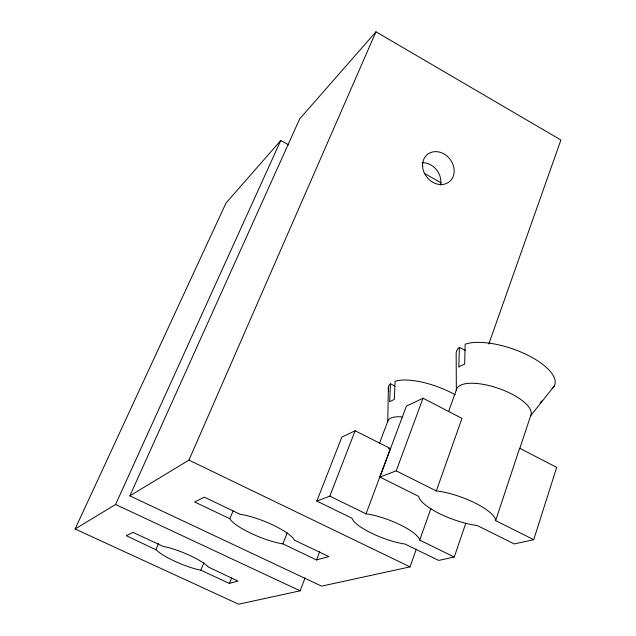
<?xml version="1.0" encoding="UTF-8"?>
<svg xmlns="http://www.w3.org/2000/svg" width="636" height="636" viewBox="0 0 636 636"><rect width="100%" height="100%" fill="white"/><g stroke="black" fill="none" stroke-linecap="round" stroke-linejoin="round"><path stroke-width="0.95" d="M379.461 443.348L387.737 421.414L388.405 387.038M465.52 350.579L459.399 347.328L458.81 367.195L460.416 365.891L464.646 364.213L465.155 344.156L469.758 343.019A51.913 20.344 19 0 1 531.863 357.36A51.913 20.344 19 0 1 552.143 388.652M394.853 386.076L390.464 383.81L389.653 401.769L394.336 399.376L395.075 381.25L398.907 380.392A46.38 16.457 20.3 0 1 455.201 394.789M533.731 539.686L556.691 467.412L519.644 448.237L495.643 520.622L533.731 539.686L514.238 543.939L477.175 525.487L475.005 525.225A40.736 11.877 19.9 0 1 418.703 496.382L379.907 477.072L406.356 406.197L423.02 398.216L461.975 418.385L436.32 490.928L396.228 470.855L379.907 477.072M519.747 448.666L530.67 415.713L554.258 386.036M316.839 501.089L329.83 496.144L366.042 513.856L390.417 448.555L355.127 430.755L341.81 437.139L316.839 501.089L351.954 518.189A36.22 9.524 20.8 0 0 403.137 543.756L404.989 544.019L438.673 560.419L454.271 557.017L465.679 523.555M454.271 557.017L419.728 540.123L430.914 508.466M488.774 344.076L560.904 140L375.971 31.8L299.651 118.94L129.855 495.857L321.593 586.138L410.029 566.875L416.318 549.091M448.65 411.381L456.64 389.113A39.36 14.469 19.2 0 1 499.554 388.747A39.36 14.469 19.2 0 1 530.67 415.713M396.228 470.855L423.02 398.216M316.521 559.934L328.892 556.603L294.245 540.067L293.975 539.439A35.266 8.204 22 0 0 240.082 514.278L204.363 497.169L194.616 501.979L229.85 518.73L230.216 519.397A35.266 8.204 22 0 0 278.751 543.104L282.885 543.899L316.521 559.934L319.685 551.682M288.569 144.825L280.762 140.508L226.034 202.995L75.096 528.985L238.643 604.2L300.097 590.82L305.089 577.838M329.83 496.144L355.127 430.755M282.885 543.899L287.194 532.857M229.373 583.427L237.967 581.105L208.354 567.026A29.343 5.668 22.6 0 0 163.023 546.364L132.996 532.38L126.286 535.687L156.384 549.965A29.343 5.668 22.6 0 0 197.558 569.466L200.841 570.174L229.373 583.427L231.607 577.949M200.841 570.174L203.862 562.86M229.85 518.73L233.166 510.748M155.995 549.448L158.658 543.311M129.855 495.857L188.94 460.114L375.971 31.8M75.096 528.985L115.593 504.483L280.762 140.508M540.147 403.089L541.88 400.855M390.464 383.81L389.486 384.693A46.38 16.457 20.3 0 0 388.787 391.22M459.399 347.328L458.135 348.401A51.913 20.344 19 0 0 456.179 354.435L456.346 390.425M388.524 448.404L390.417 448.555M436.32 490.928L438.061 491.111A40.736 11.877 19.9 0 1 495.198 518.682L495.643 520.622M366.042 513.856L367.521 514.039A36.22 9.524 20.8 0 1 419.076 538.453L419.728 540.123M115.593 504.483L300.097 590.82M188.94 460.114L410.029 566.875M424.88 173.668L441.32 182.922M387.737 421.414A35.131 11.679 20.4 0 1 402.803 416.906M422.225 162.705A17.156 14.461 51.5 0 1 440.414 185.148M422.59 166.314A17.514 14.66 51.6 0 0 447.148 183.16A17.514 14.66 51.6 0 0 445.391 154.802A17.514 14.66 51.6 0 0 422.59 166.314"/></g></svg>
